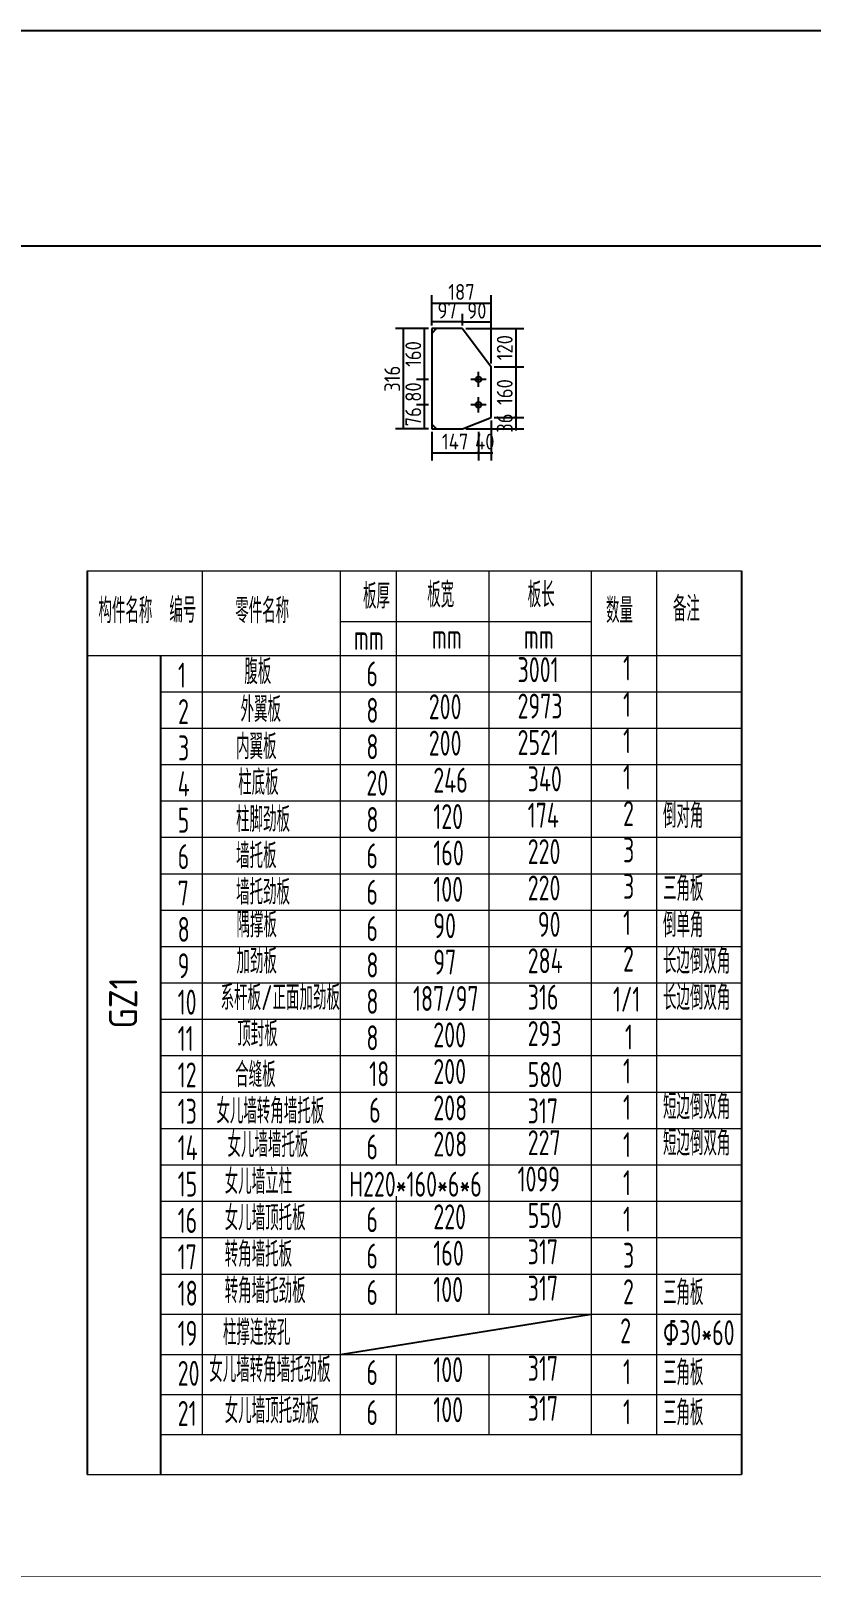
# Model space of a CAD drawing. Extents: x 533809 to 747315, y -17138 to 180511.
# Drawn here: x 647110 to 652032, y 163526 to 173220 of the extents above; entities that cross this region are included whole.
import ezdxf

# ---------------------------------------------------------------- set-up
doc = ezdxf.new("R2010")
doc.units = 0
doc.header["$LTSCALE"] = 1000
doc.header["$MEASUREMENT"] = 0
doc.linetypes.add('CENTER', pattern=[50.8, 31.75, -6.35, 6.35, -6.35])
doc.layers.add('轴线层', color=1, linetype='CENTER', lineweight=15)
doc.layers.add('钢架', color=7, linetype='Continuous', lineweight=25)
doc.styles.add('hz', font='gbenor.shx', dxfattribs={"width": 0.75, "height": 100, "bigfont": 'gbcbig.shx'})
doc.styles.get("Standard").update_dxf_attribs({"font": 'gbenor.shx', "bigfont": 'gbcbig.shx'})
doc.dimstyles.get("Standard").update_dxf_attribs({"dimscale": 100, "dimtxt": 3.5, "dimasz": 1, "dimexe": 2.5, "dimexo": 3, "dimgap": 1.5, "dimtad": 1, "dimdec": 0, "dimzin": 0, "dimdsep": 46, "dimtxsty": 'Standard', "dimblk": 'ARCHTICK', "dimcen": 0.09, "dimadec": 0, "dimazin": 0, "dimtfac": 1, "dimtdec": 0, "dimtix": 1, "dimtmove": 2, "dimatfit": 3, "dimfxl": 1, "dimtolj": 1, "dimtzin": 0, "dimarcsym": 0})

# ---------------------------------------------------------------- blocks, each defined once
blk = doc.blocks.new('_ArchTick')
at = {"color": 0, "linetype": 'ByBlock', "const_width": 0.4}
blk.add_lwpolyline([(-0.5, -0.5), (0.5, 0.5)], dxfattribs=at)
blk = doc.blocks.new('*D1042')
at = {"color": 3, "lineweight": -2}
for p, q in [((649619.4, 170860.3), (649542.4, 170860.3)), ((649592.4, 170708.3), (649592.4, 170860.3)), ((649619.4, 170708.3), (649542.4, 170708.3))]:
    blk.add_line(p, q, dxfattribs=at)
at = {"layer": 'Defpoints', "color": 0}
for p in [(649592.4, 170860.3), (649639.4, 170860.3), (649639.4, 170708.3)]:
    blk.add_point(p, dxfattribs=at)
at = {"color": 3, "lineweight": -2, "xscale": 10, "yscale": 10, "zscale": 10}
for p, rotation in [((649592.4, 170860.3), 90), ((649592.4, 170708.3), 270)]:
    blk.add_blockref('_ArchTick', p, dxfattribs=dict(at, rotation=rotation))
at = {"color": 0, "insert": (649522.4, 170784.3), "char_height": 100, "attachment_point": 5, "rotation": 90}
blk.add_mtext('\\A1;76', dxfattribs=at)
blk = doc.blocks.new('*D1035')
at = {"color": 3, "lineweight": -2}
for p, q in [((649619.4, 171020.3), (649542.4, 171020.3)), ((649592.4, 170860.3), (649592.4, 171020.3)), ((649619.4, 170860.3), (649542.4, 170860.3))]:
    blk.add_line(p, q, dxfattribs=at)
at = {"layer": 'Defpoints', "color": 0}
for p in [(649592.4, 171020.3), (649639.4, 171020.3), (649639.4, 170860.3)]:
    blk.add_point(p, dxfattribs=at)
at = {"color": 3, "lineweight": -2, "xscale": 10, "yscale": 10, "zscale": 10}
for p, rotation in [((649592.4, 171020.3), 90), ((649592.4, 170860.3), 270)]:
    blk.add_blockref('_ArchTick', p, dxfattribs=dict(at, rotation=rotation))
at = {"color": 0, "insert": (649522.4, 170940.3), "char_height": 100, "attachment_point": 5, "rotation": 90}
blk.add_mtext('\\A1;80', dxfattribs=at)
blk = doc.blocks.new('*D1036')
at = {"color": 3, "lineweight": -2}
for p, q in [((649619.4, 171340.3), (649542.4, 171340.3)), ((649592.4, 171020.3), (649592.4, 171340.3)), ((649619.4, 171020.3), (649542.4, 171020.3))]:
    blk.add_line(p, q, dxfattribs=at)
at = {"layer": 'Defpoints', "color": 0}
for p in [(649592.4, 171340.3), (649639.4, 171340.3), (649639.4, 171020.3)]:
    blk.add_point(p, dxfattribs=at)
at = {"color": 3, "lineweight": -2, "xscale": 10, "yscale": 10, "zscale": 10}
for p, rotation in [((649592.4, 171340.3), 90), ((649592.4, 171020.3), 270)]:
    blk.add_blockref('_ArchTick', p, dxfattribs=dict(at, rotation=rotation))
at = {"color": 0, "insert": (649522.4, 171180.3), "char_height": 100, "attachment_point": 5, "rotation": 90}
blk.add_mtext('\\A1;160', dxfattribs=at)
blk = doc.blocks.new('*D1037')
at = {"color": 3, "lineweight": -2}
for p, q in [((649639.4, 170688.3), (649639.4, 170507.8)), ((649933.4, 170688.3), (649933.4, 170507.8)), ((649639.4, 170557.8), (649933.4, 170557.8))]:
    blk.add_line(p, q, dxfattribs=at)
at = {"layer": 'Defpoints', "color": 0}
for p in [(649639.4, 170708.3), (649933.4, 170708.3), (649933.4, 170557.8)]:
    blk.add_point(p, dxfattribs=at)
at = {"color": 3, "lineweight": -2, "xscale": 10, "yscale": 10, "zscale": 10, "rotation": 180}
blk.add_blockref('_ArchTick', (649639.4, 170557.8), dxfattribs=at)
at = {"color": 3, "lineweight": -2, "xscale": 10, "yscale": 10, "zscale": 10}
blk.add_blockref('_ArchTick', (649933.4, 170557.8), dxfattribs=at)
at = {"color": 0, "insert": (649786.4, 170627.8), "char_height": 100, "attachment_point": 5}
blk.add_mtext('\\A1;147', dxfattribs=at)
blk = doc.blocks.new('*D1043')
at = {"color": 3, "lineweight": -2}
for p, q in [((650013.4, 170760.3), (650013.4, 170507.8)), ((649933.4, 170688.3), (649933.4, 170507.8)), ((649933.4, 170557.8), (649923.4, 170557.8)), ((649933.4, 170557.8), (650013.4, 170557.8)), ((650013.4, 170557.8), (650023.4, 170557.8))]:
    blk.add_line(p, q, dxfattribs=at)
at = {"layer": 'Defpoints', "color": 0}
for p in [(649933.4, 170708.3), (650013.4, 170780.3), (650013.4, 170557.8)]:
    blk.add_point(p, dxfattribs=at)
at = {"color": 3, "lineweight": -2, "xscale": 10, "yscale": 10, "zscale": 10}
blk.add_blockref('_ArchTick', (649933.4, 170557.8), dxfattribs=at)
at = {"color": 3, "lineweight": -2, "xscale": 10, "yscale": 10, "zscale": 10, "rotation": 180}
blk.add_blockref('_ArchTick', (650013.4, 170557.8), dxfattribs=at)
at = {"color": 0, "insert": (649973.4, 170627.8), "char_height": 100, "attachment_point": 5}
blk.add_mtext('\\A1;40', dxfattribs=at)
blk = doc.blocks.new('*D1038')
at = {"color": 3, "lineweight": -2}
for p, q in [((649639.4, 171360.3), (649639.4, 171434.2)), ((649833.4, 171384.2), (649639.4, 171384.2)), ((649833.4, 171360.3), (649833.4, 171434.2))]:
    blk.add_line(p, q, dxfattribs=at)
at = {"layer": 'Defpoints', "color": 0}
for p in [(649639.4, 171384.2), (649639.4, 171340.3), (649833.4, 171340.3)]:
    blk.add_point(p, dxfattribs=at)
at = {"color": 3, "lineweight": -2, "xscale": 10, "yscale": 10, "zscale": 10}
for p, rotation in [((649639.4, 171384.2), 179.9999999999828), ((649833.4, 171384.2), 359.9999999999828)]:
    blk.add_blockref('_ArchTick', p, dxfattribs=dict(at, rotation=rotation))
at = {"color": 0, "insert": (649736.4, 171454.2), "char_height": 100, "attachment_point": 5}
blk.add_mtext('\\A1;97', dxfattribs=at)
blk = doc.blocks.new('*D1044')
at = {"color": 3, "lineweight": -2}
for p, q in [((649619.4, 171340.3), (649409.8, 171340.3)), ((649459.8, 170708.3), (649459.8, 171340.3)), ((649619.4, 170708.3), (649409.8, 170708.3))]:
    blk.add_line(p, q, dxfattribs=at)
at = {"layer": 'Defpoints', "color": 0}
for p in [(649459.8, 171340.3), (649639.4, 171340.3), (649639.4, 170708.3)]:
    blk.add_point(p, dxfattribs=at)
at = {"color": 3, "lineweight": -2, "xscale": 10, "yscale": 10, "zscale": 10}
for p, rotation in [((649459.8, 171340.3), 90), ((649459.8, 170708.3), 270)]:
    blk.add_blockref('_ArchTick', p, dxfattribs=dict(at, rotation=rotation))
at = {"color": 0, "insert": (649389.8, 171024.3), "char_height": 100, "attachment_point": 5, "rotation": 90}
blk.add_mtext('\\A1;316', dxfattribs=at)
blk = doc.blocks.new('*D1039')
at = {"color": 3, "lineweight": -2}
for p, q in [((649833.4, 171360.3), (649833.4, 171433.4)), ((649833.4, 171383.4), (650013.4, 171383.4)), ((650013.4, 171120.3), (650013.4, 171433.4))]:
    blk.add_line(p, q, dxfattribs=at)
at = {"layer": 'Defpoints', "color": 0}
for p in [(650013.4, 171383.4), (649833.4, 171340.3), (650013.4, 171100.3)]:
    blk.add_point(p, dxfattribs=at)
at = {"color": 3, "lineweight": -2, "xscale": 10, "yscale": 10, "zscale": 10, "rotation": 180}
blk.add_blockref('_ArchTick', (649833.4, 171383.4), dxfattribs=at)
at = {"color": 3, "lineweight": -2, "xscale": 10, "yscale": 10, "zscale": 10}
blk.add_blockref('_ArchTick', (650013.4, 171383.4), dxfattribs=at)
at = {"color": 0, "insert": (649923.4, 171453.4), "char_height": 100, "attachment_point": 5}
blk.add_mtext('\\A1;90', dxfattribs=at)
blk = doc.blocks.new('*D1033')
at = {"color": 3, "lineweight": -2}
for p, q in [((649853.4, 171340.3), (650219.2, 171340.3)), ((650169.2, 171340.3), (650169.2, 171100.3)), ((650033.4, 171100.3), (650219.2, 171100.3))]:
    blk.add_line(p, q, dxfattribs=at)
at = {"layer": 'Defpoints', "color": 0}
for p in [(649833.4, 171340.3), (650013.4, 171100.3), (650169.2, 171100.3)]:
    blk.add_point(p, dxfattribs=at)
at = {"color": 3, "lineweight": -2, "xscale": 10, "yscale": 10, "zscale": 10}
for p, rotation in [((650169.2, 171340.3), 90), ((650169.2, 171100.3), 270)]:
    blk.add_blockref('_ArchTick', p, dxfattribs=dict(at, rotation=rotation))
at = {"color": 0, "insert": (650099.2, 171220.3), "char_height": 100, "attachment_point": 5, "rotation": 90}
blk.add_mtext('\\A1;120', dxfattribs=at)
blk = doc.blocks.new('*D1040')
at = {"color": 3, "lineweight": -2}
for p, q in [((650033.4, 171100.3), (650219.2, 171100.3)), ((650169.2, 171100.3), (650169.2, 170780.3)), ((650033.4, 170780.3), (650219.2, 170780.3))]:
    blk.add_line(p, q, dxfattribs=at)
at = {"layer": 'Defpoints', "color": 0}
for p in [(650013.4, 171100.3), (650013.4, 170780.3), (650169.2, 170780.3)]:
    blk.add_point(p, dxfattribs=at)
at = {"color": 3, "lineweight": -2, "xscale": 10, "yscale": 10, "zscale": 10}
for p, rotation in [((650169.2, 171100.3), 90), ((650169.2, 170780.3), 270)]:
    blk.add_blockref('_ArchTick', p, dxfattribs=dict(at, rotation=rotation))
at = {"color": 0, "insert": (650099.2, 170940.3), "char_height": 100, "attachment_point": 5, "rotation": 90}
blk.add_mtext('\\A1;160', dxfattribs=at)
blk = doc.blocks.new('*D1041')
at = {"color": 3, "lineweight": -2}
for p, q in [((649853.4, 170708.3), (650219.2, 170708.3)), ((650033.4, 170780.3), (650219.2, 170780.3)), ((650169.2, 170780.3), (650169.2, 170790.3)), ((650169.2, 170780.3), (650169.2, 170708.3)), ((650169.2, 170708.3), (650169.2, 170698.3))]:
    blk.add_line(p, q, dxfattribs=at)
at = {"layer": 'Defpoints', "color": 0}
for p in [(649833.4, 170708.3), (650013.4, 170780.3), (650169.2, 170708.3)]:
    blk.add_point(p, dxfattribs=at)
at = {"color": 3, "lineweight": -2, "xscale": 10, "yscale": 10, "zscale": 10}
for p, rotation in [((650169.2, 170780.3), 270), ((650169.2, 170708.3), 90)]:
    blk.add_blockref('_ArchTick', p, dxfattribs=dict(at, rotation=rotation))
at = {"color": 0, "insert": (650099.2, 170744.3), "char_height": 100, "attachment_point": 5, "rotation": 90}
blk.add_mtext('\\A1;36', dxfattribs=at)
blk = doc.blocks.new('*D1034')
at = {"color": 3, "lineweight": -2}
for p, q in [((649639.4, 171360.3), (649639.4, 171551.5)), ((649639.4, 171501.5), (650013.4, 171501.5)), ((650013.4, 171120.3), (650013.4, 171551.5))]:
    blk.add_line(p, q, dxfattribs=at)
at = {"layer": 'Defpoints', "color": 0}
for p in [(650013.4, 171501.5), (649639.4, 171340.3), (650013.4, 171100.3)]:
    blk.add_point(p, dxfattribs=at)
at = {"color": 3, "lineweight": -2, "xscale": 10, "yscale": 10, "zscale": 10, "rotation": 180}
blk.add_blockref('_ArchTick', (649639.4, 171501.5), dxfattribs=at)
at = {"color": 3, "lineweight": -2, "xscale": 10, "yscale": 10, "zscale": 10}
blk.add_blockref('_ArchTick', (650013.4, 171501.5), dxfattribs=at)
at = {"color": 0, "insert": (649826.4, 171571.5), "char_height": 100, "attachment_point": 5}
blk.add_mtext('\\A1;187', dxfattribs=at)

msp = doc.modelspace()

# ---------------------------------------------------------------- linework, layer by layer
for p, q in [((649639.4, 171340.3), (649639.4, 170708.3)), ((649833.4, 171340.3), (649639.4, 171340.3)), ((649639.4, 171310.3), (649669.4, 171340.3)), ((649833.4, 171340.3), (650013.4, 171100.3)), ((650013.4, 170780.3), (650013.4, 171100.3)), ((649981.4, 171020.3), (649885.4, 171020.3)), ((649933.4, 170972.3), (649933.4, 171068.3)), ((649933.4, 170812.3), (649933.4, 170908.3)), ((649981.4, 170860.3), (649885.4, 170860.3)), ((649639.4, 170738.3), (649669.4, 170708.3)), ((649639.4, 170708.3), (649833.4, 170708.3)), ((649833.4, 170708.3), (650013.4, 170780.3)), ((651593.1, 169812.8), (651593.1, 164111.5)), ((649060.9, 164869.5), (650643.7, 165122.2))]:
    msp.add_line(p, q)
at = {"color": 1}
for p, q in [((647465.3, 169812.8), (647465.3, 164111.5)), ((647931.2, 164111.5), (647931.2, 169278.9))]:
    msp.add_line(p, q, dxfattribs=at)
msp.add_lwpolyline([(652269.1, 173219.7), (640389.1, 173219.7), (640389.1, 171862.3), (652266.2, 171862.3)])
msp.add_lwpolyline([(640389.1, 171862.3), (652269.1, 171862.3), (652269.1, 163462.3), (640389.1, 163462.3)], close=True)
for centre in [(649933.4, 171020.3), (649933.4, 170860.3)]:
    msp.add_circle(centre, 18)
at = {"layer": '钢架', "lineweight": 13}
for p, q in [((647465.3, 169812.8), (651593.1, 169812.8)), ((648191.2, 169812.8), (648191.2, 164364.2)), ((649060.9, 169812.8), (649060.9, 165606.3)), ((649414.7, 169812.8), (649414.7, 168131.3)), ((649414.7, 169812.8), (649414.7, 167901.7)), ((649998.7, 169812.8), (649998.7, 165122.2)), ((650643.7, 169812.8), (650643.7, 164364.2)), ((651056.4, 169812.8), (651056.4, 164364.2)), ((649060.9, 169493.5), (650643.7, 169493.5)), ((647465.3, 169278.9), (651593.1, 169278.9)), ((647931.2, 169049.4), (651593.1, 169049.4)), ((647931.2, 168819.8), (651593.1, 168819.8)), ((647931.2, 168590.3), (651593.1, 168590.3)), ((647931.2, 168590.3), (651593.1, 168590.3)), ((647931.2, 168360.8), (651593.1, 168360.8)), ((647931.2, 168131.3), (651593.1, 168131.3)), ((647931.2, 167901.7), (651593.1, 167901.7)), ((649414.7, 167901.7), (649414.7, 167672)), ((649414.7, 167901.7), (649414.7, 167442.7)), ((647931.2, 167672.2), (651593.1, 167672.2)), ((647931.2, 167442.7), (651593.1, 167442.7)), ((649414.7, 167442.7), (649414.7, 166065.6)), ((649414.7, 167442.7), (649414.7, 166065.6)), ((647931.2, 167213.2), (651593.1, 167213.2)), ((647931.2, 166983.7), (651593.1, 166983.7)), ((647931.2, 166983.7), (651593.1, 166983.7)), ((647931.2, 166983.7), (651593.1, 166983.7)), ((647931.2, 166983.7), (651593.1, 166983.7)), ((647931.2, 166754.1), (651593.1, 166754.1)), ((647931.2, 166754.1), (651593.1, 166754.1)), ((649060.9, 166793.8), (649060.9, 166526.8)), ((649060.9, 166793.8), (649060.9, 166526.8)), ((649060.9, 166793.8), (649060.9, 166526.8)), ((649060.9, 166793.8), (649060.9, 166526.8)), ((649060.9, 166793.8), (649060.9, 166526.8)), ((649060.9, 166793.8), (649060.9, 166526.8)), ((649060.9, 166793.8), (649060.9, 166526.8)), ((649060.9, 166779.4), (649060.9, 166549.9)), ((649060.9, 166779.4), (649060.9, 166549.9)), ((649060.9, 166770.6), (649060.9, 166503.6)), ((649060.9, 166770.6), (649060.9, 166503.6)), ((649060.9, 166770.6), (649060.9, 166503.6)), ((649060.9, 166770.6), (649060.9, 166503.6)), ((649060.9, 166770.6), (649060.9, 166503.6)), ((649060.9, 166770.6), (649060.9, 166503.6)), ((649060.9, 166770.6), (649060.9, 166503.6)), ((649060.9, 166756.3), (649060.9, 166526.8)), ((649060.9, 166756.3), (649060.9, 166526.8)), ((649414.7, 166814.7), (649414.7, 166796.4)), ((649414.7, 166793.8), (649414.7, 166775.4)), ((649414.7, 166756.3), (649414.7, 166526.8)), ((649414.7, 166756.3), (649414.7, 166522.7)), ((649414.7, 166756.3), (649414.7, 166503.6)), ((649414.7, 166756.3), (649414.7, 166499.6)), ((649060.9, 166564.3), (649060.9, 166297.3)), ((649060.9, 166564.3), (649060.9, 166297.3)), ((649060.9, 166564.3), (649060.9, 166297.3)), ((649060.9, 166564.3), (649060.9, 166297.3)), ((649060.9, 166564.3), (649060.9, 166297.3)), ((649060.9, 166564.3), (649060.9, 166297.3)), ((649060.9, 166564.3), (649060.9, 166297.3)), ((649060.9, 166549.9), (649060.9, 166320.4)), ((649060.9, 166549.9), (649060.9, 166320.4)), ((649060.9, 166541.1), (649060.9, 166274.1)), ((649060.9, 166541.1), (649060.9, 166274.1)), ((649060.9, 166541.1), (649060.9, 166274.1)), ((649060.9, 166541.1), (649060.9, 166274.1)), ((649060.9, 166541.1), (649060.9, 166274.1)), ((649060.9, 166541.1), (649060.9, 166274.1)), ((649060.9, 166541.1), (649060.9, 166274.1)), ((647931.2, 166524.6), (651593.1, 166524.6)), ((647931.2, 166524.6), (651593.1, 166524.6)), ((647931.2, 166524.6), (651593.1, 166524.6)), ((647931.2, 166524.6), (651593.1, 166524.6)), ((649060.9, 166526.8), (649060.9, 166297.3)), ((649060.9, 166526.8), (649060.9, 166297.3)), ((649414.7, 166526.8), (649414.7, 166297.3)), ((649414.7, 166526.8), (649414.7, 166293.2)), ((649414.7, 166526.8), (649414.7, 166274.1)), ((649414.7, 166526.8), (649414.7, 166270)), ((647931.2, 166295.1), (651593.1, 166295.1)), ((647931.2, 166295.1), (651593.1, 166295.1)), ((647931.2, 166065.6), (651593.1, 166065.6)), ((647931.2, 166065.6), (651593.1, 166065.6)), ((647931.2, 166065.6), (651593.1, 166065.6)), ((647931.2, 166065.6), (651593.1, 166065.6)), ((649414.7, 165868.6), (649414.7, 165122.2)), ((647931.2, 165836), (651593.1, 165836)), ((647931.2, 165836), (651593.1, 165836)), ((647931.2, 165836), (651593.1, 165836)), ((647931.2, 165836), (651593.1, 165836)), ((647931.2, 165606.5), (651593.1, 165606.5)), ((647931.2, 165606.5), (651593.1, 165606.5)), ((647931.2, 165606.5), (651593.1, 165606.5)), ((647931.2, 165606.5), (651593.1, 165606.5)), ((649060.9, 165606.3), (649060.9, 164364.2)), ((649414.7, 165606.5), (649414.7, 165606.3)), ((647931.2, 165374.8), (651593.1, 165374.8)), ((647931.2, 165122.2), (651593.1, 165122.2)), ((647931.2, 165122.2), (651593.1, 165122.2)), ((647931.2, 165122.2), (651593.1, 165122.2)), ((647931.2, 165122.2), (651593.1, 165122.2)), ((647931.2, 165122.2), (651593.1, 165122.2)), ((647931.2, 164869.5), (651593.1, 164869.5)), ((649414.7, 164869.5), (649414.7, 164364.2)), ((649998.7, 164869.5), (649998.7, 164364.2)), ((647931.2, 164616.8), (651593.1, 164616.8)), ((647931.2, 164364.2), (651593.1, 164364.2)), ((647465.3, 164111.5), (651593.1, 164111.5))]:
    msp.add_line(p, q, dxfattribs=at)

# ---------------------------------------------------------------- texts
at = {"layer": '轴线层', "color": 4, "linetype": 'ByBlock', "insert": (647604.5, 166925.3), "char_height": 177.06, "attachment_point": 1, "rotation": 90}
msp.add_mtext_dynamic_manual_height_columns('GZ1', width=1139.904, gutter_width=12.5, heights=[0], dxfattribs=at).dxf.set("width", 1038.225)
at = {"layer": '钢架', "lineweight": 13, "attachment_point": 1, "style": 'hz'}
for s, insert, char_height, width in [('板厚', (649205.4, 169731), 157.39, 645.006), ('板宽', (649610.2, 169739.9), 157.39, 645.006), ('板长', (650243.8, 169739.9), 157.39, 645.006), ('构件名称', (647537.2, 169639.6), 157.39, 645.006), ('编号', (647983.9, 169642.5), 157.39, 645.006), ('零件名称', (648399.5, 169639.6), 157.39, 645.006), ('数量', (650738.1, 169641), 157.39, 645.006), ('备注', (651159.6, 169651), 157.39, 645.006), ('mm', (649147.2, 169470.5), 157.39, 727.44), ('mm', (649640, 169477.9), 157.39, 645.006), ('mm', (650219.7, 169477.9), 157.39, 645.006), (' 腹板', (648393, 169255.4), 157.39, 645.006), ('\\pi400,t600;    3001', (649524.1, 169267.5), 157.386, 976.781), ('\\pi400,t600;    1', (650189.5, 169278.2), 157.386, 976.781), ('1', (648038.9, 169233), 157.4, 645.006), ('\\pi400,t600;    6', (648570.7, 169240.7), 157.386, 976.781), ('2', (648038.9, 169003.4), 157.4, 645.006), ('外翼板', (648433.2, 169016.8), 157.39, 645.006), ('\\pi400,t600;    8', (648570.7, 169011.2), 157.386, 976.781), ('\\pi400,t600;    200', (648964.1, 169033.7), 157.386, 976.781), ('\\pi400,t600;    2973', (649524.1, 169038), 157.386, 976.781), ('\\pi400,t600;    1', (650189.5, 169048.6), 157.386, 976.781), ('3', (648038.9, 168773.9), 157.4, 645.006), ('内翼板', (648405.1, 168781.9), 157.39, 645.006), ('\\pi400,t600;    8', (648570.7, 168781.7), 157.386, 976.781), ('\\pi400,t600;    200', (648964.1, 168804.2), 157.386, 976.781), ('\\pi400,t600;    2521', (649524.1, 168808.5), 157.386, 976.781), ('\\pi400,t600;    1', (650189.5, 168819.1), 157.386, 976.781), ('  柱底板', (648290.1, 168555.9), 157.39, 645.006), ('\\pi400,t600;    246', (648992.8, 168570.4), 157.386, 976.781), ('\\pi400,t600;     340', (649524.1, 168578.9), 157.386, 976.781), ('\\pi400,t600;    1', (650189.5, 168589.6), 157.386, 976.781), ('4', (648036.7, 168547.2), 157.4, 645.006), ('\\pi400,t600;    20', (648570.7, 168552.2), 157.386, 976.781), ('5', (648036.7, 168317.7), 157.4, 645.006), ('柱脚劲板', (648405.1, 168322.9), 157.39, 645.006), ('\\pi400,t600;    8', (648570.7, 168322.7), 157.386, 976.781), ('\\pi400,t600;    120', (648992.8, 168340.8), 157.386, 976.781), ('\\pi400,t600;     174', (649524.1, 168349.4), 157.386, 976.781), ('\\pi400,t600;    2', (650189.5, 168360.1), 157.386, 976.781), ('倒对角', (651097.2, 168346.6), 157.39, 645.006), ('6', (648036.7, 168088.2), 157.4, 645.006), ('墙托板', (648405.1, 168093.4), 157.39, 645.006), ('\\pi400,t600;    6', (648570.7, 168093.1), 157.386, 976.781), ('\\pi400,t600;    160', (648992.8, 168111.3), 157.386, 976.781), ('\\pi400,t600;     220', (649524.1, 168119.9), 157.386, 976.781), ('\\pi400,t600;    3', (650189.5, 168130.6), 157.386, 976.781), ('\\pi400,t600;     220', (649524.1, 167890.4), 157.386, 976.781), ('\\pi400,t600;    3', (650189.5, 167901), 157.386, 976.781), ('三角板', (651097.2, 167887.5), 157.39, 645.006), ('7', (648036.7, 167858.7), 157.4, 645.006), ('墙托劲板', (648405.1, 167863.9), 157.39, 645.006), ('\\pi400,t600;    6', (648570.7, 167863.6), 157.386, 976.781), ('\\pi400,t600;    100', (648992.8, 167881.8), 157.386, 976.781), ('8', (648036.7, 167629.1), 157.4, 645.006), ('隅撑板', (648407.5, 167658), 157.39, 645.006), ('\\pi400,t600;    6', (648570.7, 167634.1), 157.386, 976.781), ('\\pi400,t600;    90', (648992.8, 167652.3), 157.386, 976.781), ('\\pi400,t600;      90', (649524.1, 167660.9), 157.386, 976.781), ('\\pi400,t600;    1', (650189.5, 167671.5), 157.386, 976.781), ('倒单角', (651097.2, 167658), 157.39, 645.006), ('加劲板', (648407.5, 167428.5), 157.39, 645.006), ('\\pi400,t600;    8', (648570.7, 167404.6), 157.386, 976.781), ('\\pi400,t600;    97', (648992.8, 167422.8), 157.386, 976.781), ('\\pi400,t600;     284', (649524.1, 167431.3), 157.386, 976.781), ('\\pi400,t600;    2', (650189.5, 167442), 157.386, 976.781), ('长边倒双角', (651097.2, 167428.5), 157.39, 645.006), ('9', (648036.7, 167399.6), 157.4, 645.006), ('系杆板/正面加劲板', (648307.6, 167199), 157.39, 798.54), ('长边倒双角', (651097.2, 167199), 157.39, 645.006), ('10', (648036.7, 167170.1), 157.39, 645.006), ('\\pi400,t600;    8', (648570.7, 167175), 157.386, 976.781), ('\\pi400,t600;  187/97', (648992.8, 167193.2), 157.386, 1221.098), ('\\pi400,t600;     316', (649524.1, 167201.8), 157.386, 976.781), ('\\pi400,t600;   1/1', (650189.4, 167188.8), 157.386, 976.781), ('11', (648036.7, 166940.6), 157.39, 645.006), ('顶封板', (648412.5, 166969.4), 157.39, 344.589), ('\\pi400,t600;    8', (648570.7, 166945.5), 157.386, 976.781), ('\\pi400,t600;    200', (648992.8, 166963.7), 157.386, 1103.062), ('\\pi400,t600;     293', (649524.1, 166972.3), 157.386, 976.781), ('\\pi400,t600;     1', (650137.5, 166950.2), 157.386, 976.781), ('  合缝板', (648271.4, 166712.6), 157.39, 645.006), ('\\pi400,t600;    200', (648992.8, 166732.6), 157.386, 976.781), ('\\pi400,t600;   1', (650253.2, 166735.8), 157.386, 976.781), ('12', (648036.7, 166711.1), 157.39, 645.006), ('\\pi400,t600;     18', (648524.1, 166718.2), 157.386, 976.781), ('\\pi400,t600;     580', (649524.1, 166713.4), 157.386, 976.781), ('13', (648036.7, 166481.5), 157.39, 645.006), ('女儿墙转角墙托板', (648281.1, 166483), 157.39, 1025.637), ('\\pi400,t600;     6', (648524.1, 166488.6), 157.386, 976.781), ('\\pi400,t600;    208', (648992.8, 166503), 157.386, 976.781), ('\\pi400,t600;     317', (649524.1, 166483.9), 157.386, 976.781), ('\\pi400,t600;   1', (650253.2, 166506.3), 157.386, 976.781), ('短边倒双角', (651097.2, 166510.4), 157.39, 645.006), ('14', (648036.7, 166252), 157.39, 645.006), (' 女儿墙墙托板', (648286.8, 166270.6), 157.39, 1028.695), ('\\pi400,t600;    6', (648570.7, 166257), 157.386, 976.781), ('\\pi400,t600;    208', (648992.8, 166275.2), 157.386, 976.781), ('\\pi400,t600;     227', (649524.1, 166283.7), 157.386, 976.781), ('\\pi400,t600;    1', (650189.4, 166270.7), 157.386, 976.781), ('短边倒双角', (651097.2, 166280.9), 157.39, 645.006), ('女儿墙立柱', (648333.3, 166038.5), 157.39, 645.006), ('\\pi400,t600;    1099', (649524.1, 166054.2), 157.386, 976.781), ('15', (648036.7, 166022.5), 157.39, 645.006), ('\\pi400,t600;H220*160*6*6   ', (648718.6, 166021.8), 157.386, 1068.691), ('\\pi400,t600;   1', (650253.2, 166030.6), 157.386, 976.781), ('16', (648036.7, 165793), 157.39, 645.006), ('女儿墙顶托板', (648333.3, 165808.9), 157.39, 645.006), ('\\pi400,t600;    6', (648570.7, 165797.9), 157.386, 976.781), ('\\pi400,t600;    220', (648992.8, 165816.1), 157.386, 976.781), ('\\pi400,t600;     550', (649524.1, 165824.7), 157.386, 976.781), ('\\pi400,t600;   1', (650253.2, 165801.1), 157.386, 976.781), ('17', (648036.7, 165563.4), 157.39, 645.006), ('转角墙托板', (648333.3, 165579.4), 157.39, 645.006), ('\\pi400,t600;    6', (648570.7, 165568.4), 157.386, 976.781), ('\\pi400,t600;    160', (648992.8, 165586.6), 157.386, 976.781), ('\\pi400,t600;     317', (649524.1, 165595.2), 157.386, 976.781), ('\\pi400,t600;   3', (650253.2, 165572.8), 157.386, 976.781), ('转角墙托劲板', (648333.3, 165349.9), 157.39, 645.006), ('\\pi400,t600;     317', (649524.1, 165365.6), 157.386, 976.781), ('18', (648036.7, 165333.9), 157.39, 645.006), ('\\pi400,t600;    6', (648570.7, 165338.9), 157.386, 976.781), ('\\pi400,t600;    100', (648992.8, 165357.1), 157.386, 976.781), ('\\pi400,t600;   2', (650253.2, 165343.3), 157.386, 976.781), ('三角板', (651097.2, 165337.5), 157.39, 645.006), ('19', (648036.7, 165081.3), 157.39, 645.006), ('柱撑连接孔', (648322.3, 165086.1), 157.39, 645.006), ('\\pi400,t600;  2', (650299.1, 165097), 157.386, 976.781), ('Φ30*60', (651097.2, 165084.8), 157.39, 645.006), ('20', (648036.7, 164828.6), 157.39, 645.006), ('女儿墙转角墙托劲板', (648235.9, 164851.7), 157.39, 1436.204), ('\\pi400,t600;    6', (648570.7, 164833.5), 157.386, 976.781), ('\\pi400,t600;    100', (648992.8, 164851.7), 157.386, 976.781), ('\\pi400,t600;     317', (649524.1, 164860.3), 157.386, 976.781), ('\\pi400,t600;   1', (650253.2, 164838), 157.386, 976.781), ('三角板', (651097.2, 164832.1), 157.39, 645.006), ('女儿墙顶托劲板', (648333.3, 164591.9), 157.39, 645.006), ('\\pi400,t600;    100', (648992.8, 164599.1), 157.386, 976.781), ('\\pi400,t600;     317', (649524.1, 164607.6), 157.386, 976.781), ('三角板', (651097.2, 164579.5), 157.39, 645.006), ('21', (648036.7, 164575.9), 157.39, 645.006), ('\\pi400,t600;    6', (648570.7, 164580.9), 157.386, 976.781), ('\\pi400,t600;   1', (650253.2, 164585.3), 157.386, 976.781)]:
    msp.add_mtext(s, dxfattribs=dict(at, insert=insert, char_height=char_height, width=width))

# ---------------------------------------------------------------- dimensions: what is measured, and where the dimension line sits
for base, p1, p2, picture, middle in [((650013.4, 171501.5), (649639.4, 171340.3), (650013.4, 171100.3), '*D1034', (649826.4, 171571.5)), ((650013.4, 171383.4), (649833.4, 171340.3), (650013.4, 171100.3), '*D1039', (649923.4, 171453.4)), ((649933.4, 170557.8), (649639.4, 170708.3), (649933.4, 170708.3), '*D1037', (649786.4, 170627.8)), ((650013.4, 170557.8), (649933.4, 170708.3), (650013.4, 170780.3), '*D1043', (649973.4, 170627.8))]:
    dim = msp.add_linear_dim(base=base, p1=p1, p2=p2, dimstyle='Standard', override={"dimtxt": 1, "dimasz": 0.1, "dimexe": 0.5, "dimexo": 0.2, "dimgap": 0.2, "dimlfac": 0.5, "dimclrd": 3, "dimclre": 3})
    dim.commit()
    dim.dimension.update_dxf_attribs({"geometry": picture, "text_midpoint": middle})
for p1, distance, picture, middle in [((649833.4, 171340.3), -43.9, '*D1038', (649736.4, 171454.2)), ((649639.4, 170708.3), 179.6, '*D1044', (649389.8, 171024.3))]:
    dim = msp.add_aligned_dim(p1=p1, p2=(649639.4, 171340.3), distance=distance, dimstyle='Standard', override={"dimtxt": 1, "dimasz": 0.1, "dimexe": 0.5, "dimexo": 0.2, "dimgap": 0.2, "dimlfac": 0.5, "dimclrd": 3, "dimclre": 3})
    dim.commit()
    dim.dimension.update_dxf_attribs({"geometry": picture, "text_midpoint": middle})
for base, p1, p2, picture, middle in [((649592.4, 171340.3), (649639.4, 171020.3), (649639.4, 171340.3), '*D1036', (649522.4, 171180.3)), ((650169.2, 171100.3), (649833.4, 171340.3), (650013.4, 171100.3), '*D1033', (650099.2, 171220.3)), ((650169.2, 170780.3), (650013.4, 171100.3), (650013.4, 170780.3), '*D1040', (650099.2, 170940.3)), ((649592.4, 171020.3), (649639.4, 170860.3), (649639.4, 171020.3), '*D1035', (649522.4, 170940.3)), ((649592.4, 170860.3), (649639.4, 170708.3), (649639.4, 170860.3), '*D1042', (649522.4, 170784.3)), ((650169.2, 170708.3), (650013.4, 170780.3), (649833.4, 170708.3), '*D1041', (650099.2, 170744.3))]:
    dim = msp.add_linear_dim(base=base, p1=p1, p2=p2, angle=90, dimstyle='Standard', override={"dimtxt": 1, "dimasz": 0.1, "dimexe": 0.5, "dimexo": 0.2, "dimgap": 0.2, "dimlfac": 0.5, "dimclrd": 3, "dimclre": 3})
    dim.commit()
    dim.dimension.update_dxf_attribs({"geometry": picture, "text_midpoint": middle})

doc.saveas('drawing.dxf')
